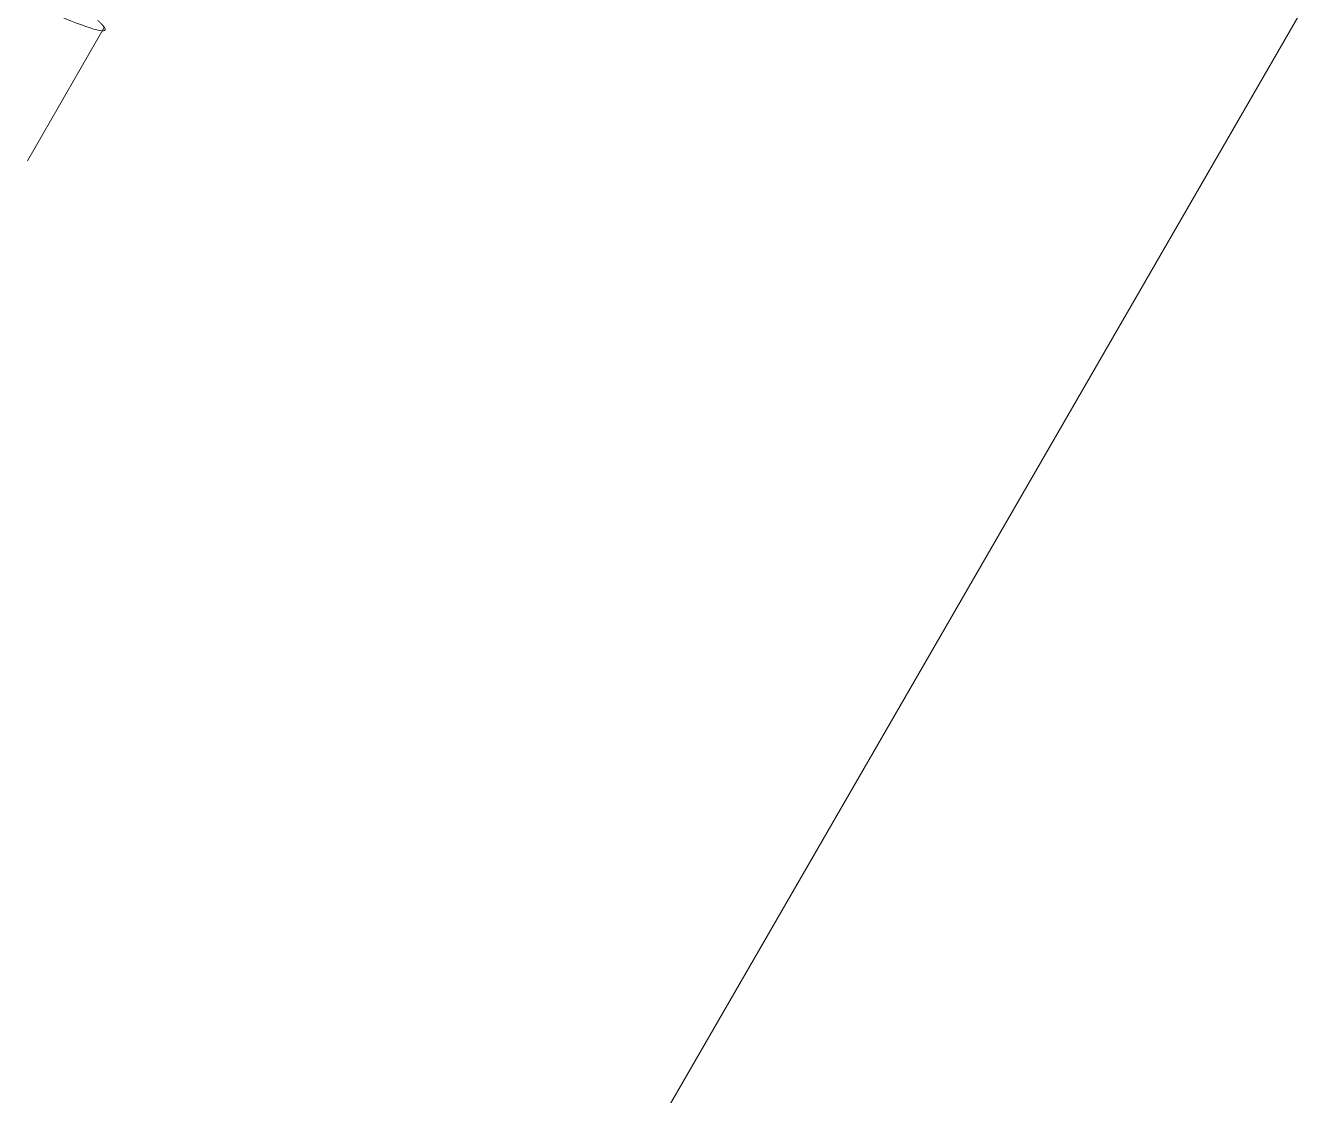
# Model space of a CAD drawing. Header units: millimetres. Extents: x 861 to 27901, y 673 to 17923.
# Drawn here: x 11278.762 to 11283.685, y 6915.133 to 6919.259 of the extents above; entities that cross this region are included whole.
import ezdxf

# ---------------------------------------------------------------- set-up
doc = ezdxf.new("R2010")
doc.units = ezdxf.units.MM
doc.header["$LTSCALE"] = 33.3
doc.linetypes.add('HIDDEN', pattern=[1.905, 1.27, -0.635])

msp = doc.modelspace()

# ---------------------------------------------------------------- linework, layer by layer
at = {"color": 1, "linetype": 'HIDDEN', "lineweight": 18}
for p, q in [((11280.0211, 6912.9776), (11306.1854, 6958.2955)), ((11278.7686, 6918.7367), (11279.0654, 6919.2509))]:
    msp.add_line(p, q, dxfattribs=at)
at = {"color": 7, "linetype": 'Continuous', "lineweight": 25}
for points in [[(11319.6696, 6916.6364), (11319.5902, 6916.6823), (11319.4315, 6916.7739), (11318.1547, 6917.511), (11316.1405, 6918.6739), (11313.3485, 6920.2859), (11309.8465, 6922.3078), (11305.689, 6924.7081), (11300.9486, 6927.445), (11295.7061, 6930.4718), (11290.0512, 6933.7366), (11284.0807, 6937.1837), (11277.8968, 6940.754), (11273.7024, 6943.1756), (11271.6052, 6944.3864)], [(11318.2295, 6912.943), (11318.1493, 6912.9893), (11317.9889, 6913.0819), (11316.6983, 6913.827), (11314.6623, 6915.0025), (11311.8401, 6916.6319), (11308.3003, 6918.6756), (11304.0979, 6921.1019), (11299.3063, 6923.8683), (11294.0071, 6926.9278), (11288.2912, 6930.2279), (11282.2562, 6933.7122), (11276.0054, 6937.3211), (11271.7657, 6939.7689), (11269.6458, 6940.9928)], [(11311.8757, 6911.0656), (11311.802, 6911.1082), (11311.6546, 6911.1932), (11310.469, 6911.8777), (11308.5987, 6912.9576), (11306.0061, 6914.4544), (11302.7542, 6916.3319), (11298.8937, 6918.5608), (11294.4919, 6921.1021), (11289.6239, 6923.9127), (11284.3729, 6926.9443), (11278.8289, 6930.1452), (11273.0867, 6933.4605), (11269.1919, 6935.7091), (11267.2445, 6936.8335)], [(11309.4971, 6906.9458), (11309.4234, 6906.9883), (11309.276, 6907.0734), (11308.0905, 6907.7579), (11306.2201, 6908.8378), (11303.6275, 6910.3346), (11300.3757, 6912.2121), (11296.5151, 6914.441), (11292.1134, 6916.9823), (11287.2453, 6919.7929), (11281.9944, 6922.8245), (11276.4503, 6926.0254), (11270.7081, 6929.3407), (11266.8133, 6931.5893), (11264.8659, 6932.7137)]]:
    msp.add_open_spline(points, degree=3, dxfattribs=at)
at = {"color": 1, "linetype": 'HIDDEN', "lineweight": 18}
for points, knots in [([(11263.1811, 6929.7955), (11262.5254, 6930.156), (11261.2873, 6930.837), (11259.3396, 6931.9085), (11257.969, 6932.6622), (11257.0864, 6933.1476), (11256.7762, 6933.3183), (11256.3609, 6933.5468), (11255.8589, 6933.8229), (11255.2577, 6934.1534), (11254.6108, 6934.5086), (11253.8045, 6934.9507), (11252.9369, 6935.425), (11252.0974, 6935.8818), (11250.8078, 6936.5792), (11249.204, 6937.4366), (11247.9025, 6938.1141), (11247.1551, 6938.4874), (11246.7418, 6938.6837), (11246.478, 6938.7939), (11246.3612, 6938.8139), (11246.4918, 6938.6864), (11246.9227, 6938.3813), (11247.5233, 6937.9824), (11248.2351, 6937.5231), (11249.0487, 6937.0086), (11249.9947, 6936.4182), (11251.0228, 6935.7825), (11252.0639, 6935.1434), (11253.0727, 6934.5275), (11254.1005, 6933.9032), (11255.19, 6933.2426), (11256.2527, 6932.5994), (11257.2952, 6931.9685), (11258.3617, 6931.3229), (11259.6092, 6930.5677), (11261.0383, 6929.7027), (11262.4385, 6928.8551), (11263.7076, 6928.0867), (11264.7536, 6927.4535), (11265.6915, 6926.8856), (11266.7317, 6926.2558), (11267.7685, 6925.6278), (11268.9133, 6924.935), (11269.9904, 6924.2838), (11271.1378, 6923.5882), (11272.2422, 6922.917), (11273.2375, 6922.3092), (11274.22, 6921.7053), (11275.1813, 6921.1099), (11276.1266, 6920.5196), (11276.9397, 6920.0056), (11277.6422, 6919.5534), (11278.1592, 6919.2107), (11278.4975, 6918.9752), (11278.7232, 6918.8058), (11278.7963, 6918.7264), (11278.7217, 6918.7318), (11278.5589, 6918.7929), (11278.2942, 6918.9118), (11277.9264, 6919.0892), (11277.4669, 6919.3193), (11276.945, 6919.5871), (11276.4035, 6919.8694), (11275.8733, 6920.1489), (11275.3753, 6920.4132), (11274.7948, 6920.723), (11274.2933, 6920.992), (11273.9174, 6921.1944), (11273.8223, 6921.2457), (11273.7984, 6921.2585), (11273.7924, 6921.2618), (11273.7909, 6921.2626), (11273.7906, 6921.2628), (11273.7905, 6921.2628), (11273.7904, 6921.2629), (11273.7847, 6921.266), (11273.7744, 6921.2715), (11273.7561, 6921.2814), (11273.7291, 6921.296), (11273.6812, 6921.3219), (11273.596, 6921.3679), (11273.4457, 6921.4492), (11273.1827, 6921.5916), (11272.7327, 6921.8358), (11271.9758, 6922.2478), (11270.5436, 6923.032), (11268.9029, 6923.9343), (11267.1655, 6924.8901), (11265.7306, 6925.6792), (11263.9723, 6926.6463), (11262.6846, 6927.3545), (11261.9918, 6927.7356)], [0, 0, 0, 0, 0.018767, 0.035442, 0.056521, 0.059578, 0.062503, 0.066102, 0.072516, 0.078357, 0.085448, 0.093788, 0.105635, 0.116049, 0.125029, 0.156243, 0.187457, 0.202607, 0.218075, 0.233862, 0.24997, 0.273292, 0.294117, 0.312448, 0.328075, 0.343701, 0.359328, 0.374958, 0.388784, 0.400854, 0.412482, 0.424975, 0.43746, 0.44677, 0.457678, 0.470184, 0.484289, 0.499981, 0.511242, 0.52152, 0.530813, 0.539121, 0.552781, 0.562504, 0.575019, 0.587533, 0.601067, 0.614072, 0.625011, 0.640635, 0.65626, 0.671884, 0.687508, 0.705198, 0.718787, 0.731072, 0.75001, 0.762274, 0.774656, 0.787156, 0.799774, 0.81251, 0.824386, 0.835012, 0.844388, 0.852515, 0.859392, 0.871113, 0.874045, 0.874779, 0.874962, 0.875008, 0.87502, 0.875023, 0.875024, 0.875024, 0.875024, 0.875256, 0.875438, 0.875762, 0.876338, 0.877359, 0.879157, 0.882285, 0.887611, 0.896288, 0.910061, 0.937508, 0.948921, 0.963142, 0.980168, 1, 1, 1, 1]), ([(11279.0402, 6919.2791), (11279.0505, 6919.2686), (11279.1057, 6919.2124), (11278.9204, 6919.2771), (11278.4642, 6919.4843), (11277.8594, 6919.7856), (11277.2556, 6920.0952), (11276.7279, 6920.3702), (11276.2098, 6920.6431), (11275.7208, 6920.9026), (11275.1423, 6921.2111), (11274.6335, 6921.484), (11274.2438, 6921.6939), (11274.1363, 6921.7518), (11274.1034, 6921.7695), (11274.0927, 6921.7753), (11274.0887, 6921.7775), (11273.5935, 6922.0451), (11272.4966, 6922.6412), (11270.6785, 6923.6366), (11269.1075, 6924.5009), (11267.8585, 6925.1882), (11266.8615, 6925.7362), (11265.5894, 6926.4356), (11264.0355, 6927.2901), (11262.9003, 6927.9144), (11262.2891, 6928.2505)], [0, 0, 0, 0, 0.020417, 0.109536, 0.191144, 0.265241, 0.310637, 0.351401, 0.387519, 0.418992, 0.445817, 0.492542, 0.505016, 0.50853, 0.509606, 0.510228, 0.510228, 0.510229, 0.588507, 0.673395, 0.755096, 0.784489, 0.823678, 0.872661, 0.931436, 1, 1, 1, 1])]:
    msp.add_open_spline(points, degree=3, knots=knots, dxfattribs=at)
for points in [[(11264.4695, 6932.027), (11266.0873, 6931.093), (11269.323, 6929.2249), (11273.9899, 6926.5304), (11278.2912, 6924.047), (11282.0602, 6921.871), (11285.158, 6920.0825), (11287.4425, 6918.7636), (11288.9123, 6917.9149), (11289.0963, 6917.8087), (11289.1883, 6917.7556)], [(11308.7043, 6905.5725), (11308.6306, 6905.6151), (11308.4832, 6905.7002), (11307.2976, 6906.3847), (11305.4273, 6907.4645), (11302.8347, 6908.9613), (11299.5828, 6910.8388), (11295.7223, 6913.0677), (11291.3205, 6915.609), (11286.4525, 6918.4196), (11281.2015, 6921.4513), (11275.6575, 6924.6521), (11269.9152, 6927.9674), (11266.0204, 6930.2161), (11264.073, 6931.3404)]]:
    msp.add_open_spline(points, degree=3, dxfattribs=at)

doc.saveas('drawing.dxf')
